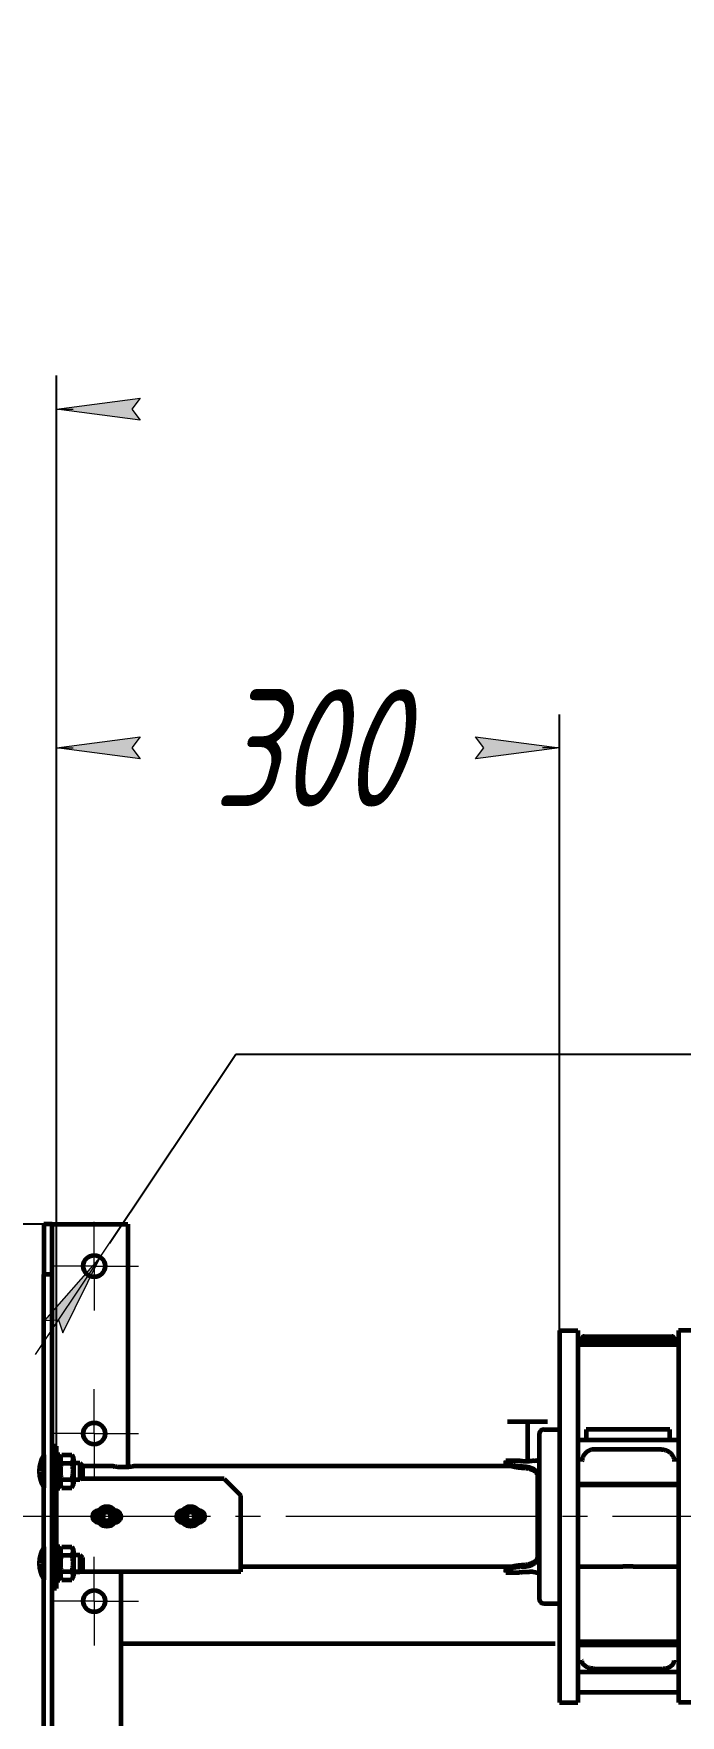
# Model space of a CAD drawing. Header units: millimetres. Extents: x 0 to 841, y 0 to 594.
# Drawn here: x 90.1 to 128.7, y 493.6 to 594 of the extents above; entities that cross this region are included whole.
import ezdxf

# ---------------------------------------------------------------- set-up
doc = ezdxf.new("R2010")
doc.units = ezdxf.units.MM
for name, pattern in [('K5LT_AXLED', [19.5, 15, -1.5, 1.5, -1.5]), ('K5LT_BASIC', [0]), ('K5LT_THIN', [0])]:
    doc.linetypes.add(name, pattern=pattern)
doc.layers.add('Системный слой', color=7, linetype='Continuous')
doc.styles.add('KDIMTEXTSTYLE', font='GOST_AU.SHX', dxfattribs={"width": 0.96, "oblique": 15, "height": 5})
doc.dimstyles.new('KDIMSTYLE (0.10)', dxfattribs={"dimtxt": 5, "dimasz": 1, "dimexe": 2, "dimexo": 0, "dimgap": 1, "dimtad": 1, "dimlfac": 10, "dimtxsty": 'KDIMTEXTSTYLE', "dimsah": 1, "dimcen": 0, "dimdle": 1, "dimadec": 0, "dimazin": 0, "dimtfac": 0.667, "dimtmove": 0, "dimatfit": 3, "dimfxl": 1, "dimtvp": 1, "dimtolj": 1, "dimtzin": 0, "dimarcsym": 0})

# ---------------------------------------------------------------- blocks, each defined once
blk = doc.blocks.new('U10')
at = {"layer": 'Системный слой', "color": 30, "linetype": 'K5LT_AXLED', "lineweight": 18, "true_color": 0xff8000}
for q in [(93.74771233780882, 523.0687372003623), (91.09771233780884, 520.4187372003623), (93.74771233780882, 517.7687372003624), (96.3977123378088, 520.4187372003623)]:
    blk.add_line((93.74771233780882, 520.4187372003623), q, dxfattribs=at)
blk = doc.blocks.new('U12')
at = {"layer": 'Системный слой', "color": 30, "linetype": 'K5LT_AXLED', "lineweight": 18, "true_color": 0xff8000}
for q in [(93.74771233780882, 503.0687372003622), (91.09771233780884, 500.4187372003622), (93.74771233780882, 497.7687372003622), (96.3977123378088, 500.4187372003622)]:
    blk.add_line((93.74771233780882, 500.4187372003622), q, dxfattribs=at)
blk = doc.blocks.new('U13')
at = {"layer": 'Системный слой', "color": 30, "linetype": 'K5LT_AXLED', "lineweight": 18, "true_color": 0xff8000}
for q in [(93.74771233780882, 513.0687372003623), (91.09771233780884, 510.4187372003623), (93.74771233780882, 507.7687372003624), (96.3977123378088, 510.4187372003623)]:
    blk.add_line((93.74771233780882, 510.4187372003623), q, dxfattribs=at)
blk = doc.blocks.new('KDIMARROW_01')
at = {"layer": 'Системный слой'}
blk.add_hatch(color=0, dxfattribs=at).paths.add_polyline_path([(0, 0), (-5, 0.658262491226197), (-4.5, 5.51091059616309e-16), (-5, -0.6582624912261956)])
at = {"layer": 'Системный слой', "color": 0, "linetype": 'K5LT_THIN', "lineweight": 18}
for p, q in [((-4.5, 5.51091059616309e-16), (-5, 0.658262491226197)), ((-5, 0.658262491226197), (0, 0)), ((0, 0), (-5, -0.6582624912261956)), ((-5, -0.6582624912261956), (-4.5, 5.51091059616309e-16)), ((0, 0), (-1, 0))]:
    blk.add_line(p, q, dxfattribs=at)
blk = doc.blocks.new('KDIMARROW_02')
at = {"layer": 'Системный слой'}
blk.add_hatch(color=0, dxfattribs=at).paths.add_polyline_path([(4.5, -5.51091059616309e-16), (5, 0.6582624912261956), (0, 0), (5, -0.658262491226197)])
at = {"layer": 'Системный слой', "color": 0, "linetype": 'K5LT_THIN', "lineweight": 18}
for p, q in [((0, 0), (-1, 0)), ((5, 0.6582624912261956), (0, 0)), ((0, 0), (5, -0.658262491226197)), ((0, 0), (7, -8.572527594031472e-16)), ((4.5, -5.51091059616309e-16), (5, 0.6582624912261956)), ((5, -0.658262491226197), (4.5, -5.51091059616309e-16))]:
    blk.add_line(p, q, dxfattribs=at)

msp = doc.modelspace()

# ---------------------------------------------------------------- linework, layer by layer
at = {"layer": 'Системный слой', "color": 5, "linetype": 'K5LT_BASIC', "lineweight": 60, "true_color": 0x0000ff}
for p, q in [((90.74771233780882, 522.9187372003622), (90.74771233780882, 519.9187372003622)), ((91.24771233780882, 522.9187372003622), (90.74771233780882, 522.9187372003622)), ((91.24771233780882, 522.9187372003622), (91.74771233780882, 522.9187372003622)), ((91.24771233780882, 519.9187372003622), (91.24771233780882, 522.9187372003622)), ((91.74771233780882, 522.9187372003622), (95.74771233780882, 522.9187372003622)), ((95.74771233780882, 522.9187372003622), (95.74771235309368, 508.4135419490073)), ((90.74771233780882, 490.9187372003622), (90.74771233780882, 519.9187372003622)), ((91.24771233780882, 519.9187372003622), (90.74771233780882, 519.9187372003622)), ((91.24771233780882, 490.9187372003622), (91.24771233780882, 519.9187372003622)), ((121.4977123378088, 516.5687372003622), (121.4977123378088, 494.3687372003622)), ((121.4977123378088, 516.5687372003622), (122.5977123378095, 516.5687372003622)), ((122.5977123378095, 516.5687372003622), (122.5977123378095, 494.3687372003622)), ((122.9727123378095, 516.2187372003609), (123.5977123378095, 516.2187372003609)), ((123.5977123378095, 516.2187372003609), (127.5977123378095, 516.2187372003609)), ((127.5977123378095, 516.2187372003609), (128.2227123378095, 516.2187372003609)), ((128.5977123378095, 516.5687372003622), (128.5977123378095, 494.3687372003622)), ((129.6977123378102, 516.5687372003622), (128.5977123378095, 516.5687372003622)), ((128.5977123378095, 515.9687372003609), (122.5977123378095, 515.9687372003609)), ((128.5977123378095, 515.7187372003609), (122.5977123378095, 515.7187372003609)), ((118.3977123378094, 511.1364517028942), (120.7977123378095, 511.1364517028942)), ((119.5977123378094, 511.1364517028942), (119.5977123378094, 508.7732795287339)), ((120.2977123378095, 510.3687372003625), (120.2977123378095, 500.5687372003619)), ((120.5977123378095, 510.6687372003625), (121.4977123378088, 510.6687372003625)), ((123.0977123378094, 510.6588824802784), (123.0977123378095, 510.1352756825283)), ((128.0977123378094, 510.6588824802784), (123.0977123378094, 510.6588824802784)), ((123.0977123378095, 510.1352756825283), (123.0977123378095, 510.0211183512046)), ((128.0977123378094, 510.1352756825284), (128.0977123378094, 510.6588824802784)), ((128.0977123378095, 510.0211183512046), (128.0977123378094, 510.1352756825284)), ((90.74771233780882, 509.1553601305702), (90.74771233780882, 507.1821142701535)), ((91.49771233780882, 509.6687372003622), (91.24771233780882, 509.6687372003622)), ((91.49771233780882, 509.1687372003622), (91.24771233780882, 509.1687372003622)), ((91.49771233780882, 509.1687372003622), (91.49771233780882, 509.6687372003622)), ((91.49771233780882, 509.1687372003622), (91.69771233780875, 509.1687372003622)), ((91.49771233780882, 501.6687372003622), (91.49771233780882, 509.1687372003622)), ((91.69771233780875, 509.1687372003622), (91.69771233780875, 507.1687372003622)), ((91.69771233780875, 508.9337372003622), (91.82270604854546, 509.1502326579846)), ((91.82270604854546, 509.1502326579846), (92.4127186270722, 509.1502326579846)), ((92.4127186270722, 509.1502326579846), (92.53771233780878, 508.9337372003622)), ((128.5977123378095, 510.0211183512046), (122.5977123378095, 510.0211183512046)), ((127.5977123378095, 509.4714530882801), (123.5977123378095, 509.4714530882801)), ((91.82270604854546, 508.6594849291734), (92.4127186270722, 508.6594849291734)), ((92.53771233780878, 507.4037372003622), (92.53771233780878, 508.9337372003622)), ((92.53771233780878, 508.6687372003622), (92.8977123378088, 508.6687372003622)), ((92.8977123378088, 508.6687372003622), (93.04771233780878, 508.5187372003622)), ((92.8977123378088, 508.6687372003622), (92.8977123378088, 507.6687372003622)), ((93.04771233780878, 508.5187372003622), (93.04771233780878, 507.8187372003622)), ((94.8727123378884, 508.4687372003456), (93.04771233780878, 508.4687372003622)), ((118.6063959337139, 508.4777368134825), (96.12271233780882, 508.4687372003622)), ((118.2977123378095, 508.8187372003622), (118.2977123378095, 508.7665556872395)), ((118.2977123378095, 508.8187372003622), (119.1077136995968, 508.8187372003622)), ((118.2977123378095, 508.7665556872395), (118.2977123378095, 508.6731867569318)), ((118.2977123378095, 508.6731867569318), (118.2977123378095, 508.7187372003622)), ((119.4746996359171, 508.7732795287339), (119.7207250397016, 508.7732795287339)), ((120.0877123378053, 508.8187372003613), (120.1977123378095, 508.8187372003622)), ((91.49771233780882, 507.1687372003622), (91.69771233780875, 507.1687372003622)), ((91.69771233780875, 507.4037372003622), (91.82270604854546, 507.1872417427398)), ((91.82270604854546, 507.677989471551), (92.4127186270722, 507.677989471551)), ((91.82270604854546, 507.1872417427398), (92.4127186270722, 507.1872417427398)), ((92.4127186270722, 507.1872417427398), (92.53771233780878, 507.4037372003622)), ((92.53771233780878, 507.6687372003622), (92.8977123378088, 507.6687372003622)), ((92.8977123378088, 507.6687372003622), (93.04771233780878, 507.8187372003622)), ((101.4977123378085, 507.7187372003622), (92.94771233780875, 507.7187372003622)), ((101.4977123378085, 507.7187372003622), (102.4977123378088, 506.7187372003622)), ((120.1977123378095, 507.9158094185685), (120.1977123378095, 503.0216649823008)), ((128.5977123378095, 507.4057129313929), (122.5977123378095, 507.4057129313929)), ((128.5977123378095, 507.3284586827992), (122.5977123378095, 507.3284586827992)), ((102.4977123378088, 503.8894478784809), (102.4977123378088, 506.7187372003622)), ((94.01037262059401, 505.8187372003622), (93.99771233780882, 505.8187372003622)), ((93.99771233780882, 505.1187372003622), (94.01037262059401, 505.1187372003622)), ((94.20903720323963, 505.4687372003625), (94.35337477053702, 505.7187372003625)), ((94.20903720323963, 505.4687372003625), (94.35337477053702, 505.2187372003625)), ((94.64204990513178, 505.7187372003625), (94.35337477053702, 505.7187372003625)), ((94.35337477053702, 505.2187372003625), (94.64204990513178, 505.2187372003625)), ((94.78638747242928, 505.4687372003625), (94.64204990513178, 505.7187372003625)), ((94.64204990513178, 505.2187372003625), (94.78638747242928, 505.4687372003625)), ((94.99771233780882, 505.8187372003622), (94.98505205507479, 505.8187372003622)), ((94.98505205507479, 505.1187372003622), (94.99771233780882, 505.1187372003622)), ((99.01037262059401, 505.8187372003622), (98.99771233780882, 505.8187372003622)), ((98.99771233780882, 505.1187372003622), (99.0103726205939, 505.1187372003622)), ((99.20903720323963, 505.4687372003619), (99.35337477053702, 505.7187372003619)), ((99.20903720323963, 505.4687372003619), (99.35337477053702, 505.2187372003619)), ((99.64204990513178, 505.7187372003619), (99.35337477053702, 505.7187372003619)), ((99.35337477053702, 505.2187372003619), (99.64204990513178, 505.2187372003619)), ((99.78638747242928, 505.4687372003619), (99.64204990513178, 505.7187372003619)), ((99.64204990513178, 505.2187372003619), (99.78638747242928, 505.4687372003619)), ((99.99771233780882, 505.8187372003622), (99.98505205507479, 505.8187372003622)), ((99.9850520550749, 505.1187372003622), (99.99771233780882, 505.1187372003622)), ((90.74771233780882, 503.6553601305702), (90.74771233780882, 501.6821142701535)), ((91.49771233780882, 503.6687372003622), (91.69771233780875, 503.6687372003622)), ((91.69771233780875, 503.6687372003622), (91.69771233780875, 501.6687372003622)), ((91.69771233780875, 503.4337372003622), (91.82270604854546, 503.6502326579846)), ((91.82270604854546, 503.6502326579846), (92.4127186270722, 503.6502326579846)), ((91.82270604854546, 503.1594849291734), (92.4127186270722, 503.1594849291734)), ((92.4127186270722, 503.6502326579846), (92.53771233780878, 503.4337372003622)), ((92.53771233780878, 501.9037372003622), (92.53771233780878, 503.4337372003622)), ((92.53771233780878, 503.1687372003622), (92.8977123378088, 503.1687372003622)), ((92.8977123378088, 503.1687372003622), (93.04771233780878, 503.0187372003622)), ((92.8977123378088, 503.1687372003622), (92.8977123378088, 502.1687372003622)), ((102.4977123378088, 503.465183809769), (102.4977123378088, 503.8894478784809)), ((102.4977123378088, 502.3444731316503), (102.4977123378088, 503.465183809769)), ((91.82270604854546, 502.177989471551), (92.4127186270722, 502.177989471551)), ((92.53771233780878, 502.1687372003622), (92.8977123378088, 502.1687372003622)), ((102.4977123378088, 502.1687372003622), (92.53771233780878, 502.1687372003622)), ((92.8977123378088, 502.1687372003622), (93.04771233780878, 502.3187372003622)), ((93.04771233780878, 503.0187372003622), (93.04771233780878, 502.3187372003622)), ((95.34771233780873, 487.9187372003624), (95.34771233780873, 502.1687372003622)), ((118.6317876580838, 502.4683032681373), (102.4977123378088, 502.4687372003622)), ((102.4977123378088, 502.1687372003622), (102.4977123378088, 502.3444731316503)), ((118.2977123378095, 502.2187372003622), (118.2977123378095, 502.2642876438151)), ((118.2977123378095, 502.2642876438151), (118.2977123378095, 502.1709187135222)), ((118.2977123378095, 502.1709187135222), (118.2977123378095, 502.1187372003622)), ((118.2977123378095, 502.1187372003622), (119.1077124280818, 502.1187372003622)), ((119.4746996359171, 502.1641948719906), (119.7207250397016, 502.1641948719906)), ((120.087712337777, 502.1187372003699), (120.1977123378095, 502.1187372003622)), ((125.2602123666754, 502.4687372003622), (122.5977123378095, 502.4687372003622)), ((128.5977123378095, 502.4687372003622), (125.9352123378519, 502.4687372003622)), ((91.49771233780882, 501.6687372003622), (91.24771233780882, 501.6687372003622)), ((91.49771233780882, 501.1687372003622), (91.24771233780882, 501.1687372003622)), ((91.49771233780882, 501.1687372003622), (91.49771233780882, 501.6687372003622)), ((91.49771233780882, 501.6687372003622), (91.69771233780875, 501.6687372003622)), ((91.69771233780875, 501.9037372003622), (91.82270604854546, 501.6872417427398)), ((91.82270604854546, 501.6872417427398), (92.4127186270722, 501.6872417427398)), ((92.4127186270722, 501.6872417427398), (92.53771233780878, 501.9037372003622)), ((120.5977123378095, 500.2687372003619), (121.4977123378088, 500.2687372003619)), ((95.34771233780873, 497.8783604094841), (121.2477123378088, 497.8783604094842)), ((128.5977123378095, 497.9845177299222), (122.5977123378095, 497.9845177299222)), ((128.5977123378095, 497.7822634813285), (122.5977123378095, 497.7822634813285)), ((128.5977123378095, 496.1658540375242), (122.5977123378095, 496.1658540375242)), ((123.5977123378095, 496.3805658524467), (127.5977123378095, 496.3805658524467)), ((121.4977123378088, 494.3687372003622), (122.5977123378095, 494.3687372003622)), ((122.5977123378095, 494.9783604094842), (128.5977123378095, 494.9783604094843)), ((129.6977123378102, 494.3687372003622), (128.5977123378095, 494.3687372003622))]:
    msp.add_line(p, q, dxfattribs=at)
at = {"layer": 'Системный слой', "color": 7, "linetype": 'K5LT_THIN', "lineweight": 18}
for p, q in [((92.53771233780878, 508.5937372003622), (92.8977123378088, 508.5937372003622)), ((92.53771233780878, 508.5937372003622), (92.8977123378088, 508.5937372003622)), ((92.9727123301709, 508.593737208), (92.8977123378088, 508.5937372003452)), ((92.53771233780878, 507.7437372003622), (92.8977123378088, 507.7437372003622)), ((92.53771233780878, 507.7437372003622), (92.8977123378088, 507.7437372003622)), ((92.8977123378088, 507.7437372003793), (92.9727123301709, 507.7437371927244)), ((92.53771233780878, 503.0937372003622), (92.8977123378088, 503.0937372003622)), ((92.53771233780878, 503.0937372003622), (92.8977123378088, 503.0937372003622)), ((92.9727123301709, 503.093737208), (92.8977123378088, 503.0937372003452)), ((92.53771233780878, 502.2437372003622), (92.8977123378088, 502.2437372003622)), ((92.53771233780878, 502.2437372003622), (92.8977123378088, 502.2437372003622)), ((92.8977123378088, 502.2437372003793), (92.9727123301709, 502.2437371927244))]:
    msp.add_line(p, q, dxfattribs=at)
at = {"layer": 'Системный слой', "color": 30, "linetype": 'K5LT_AXLED', "lineweight": 18, "true_color": 0xff8000}
msp.add_line((412.6762364067607, 505.4687372003618), (76.59737477042472, 505.4687372003618), dxfattribs=at)
at = {"layer": 'Системный слой', "color": 5, "linetype": 'K5LT_BASIC', "lineweight": 60, "true_color": 0x0000ff}
for centre, radius in [((93.74771233780882, 520.4187372003623), 0.65), ((93.74771233780882, 510.4187372003623), 0.65), ((94.4977123378344, 505.4687372003622), 0.5999999999999999), ((99.4977123378344, 505.4687372003622), 0.6000000000000002), ((94.4977123378344, 505.4687372003625), 0.5), ((94.4977123378344, 505.4687372003625), 0.4400000000000001), ((94.4977123378344, 505.4687372003625), 0.3050000000000001), ((99.4977123378344, 505.4687372003619), 0.5), ((99.4977123378344, 505.4687372003619), 0.4400000000000001), ((99.4977123378344, 505.4687372003619), 0.3050000000000001), ((93.74771233780882, 500.4187372003622), 0.65)]:
    msp.add_circle(centre, radius, dxfattribs=at)
for centre, radius, start, end in [((122.7227123378095, 516.0937372003609), 0.125, 269.9999999999999, 0), ((122.9727123378095, 516.0937372003609), 0.125, 90, 180), ((128.2227123378095, 516.0937372003609), 0.125, 0, 90), ((128.4727123378095, 516.0937372003609), 0.125, 180, 270.0000000000001), ((120.5977123378095, 510.3687372003625), 0.3, 90, 180), ((92.3747602929501, 508.1687372003618), 1.902816295584681, 148.7678653012374, 211.2321346987626), ((119.9878378361731, 512.5031027764343), 3.788029928521562, 256.5648965932581, 258.226133432054), ((119.2064581156411, 512.5081478481223), 3.793199171072143, 281.7750074606872, 283.4339808611009), ((120.1977123378095, 508.9187372003622), 0.09999999999999698, 270, 0), ((93.99771233780882, 505.4687372003622), 0.35, 90, 270), ((94.4977123378344, 505.4687372003625), 0.25, 150, 180), ((94.4977123378344, 505.4687372003625), 0.25, 180, 210.0000000000001), ((94.4977123378344, 505.4687372003625), 0.25, 90, 150), ((94.4977123378344, 505.4687372003625), 0.25, 210.0000000000001, 270), ((94.4977123378344, 505.4687372003625), 0.25, 29.99999999999996, 90), ((94.4977123378344, 505.4687372003625), 0.25, 270, 329.9999999999999), ((94.4977123378344, 505.4687372003625), 0.25, 329.9999999999999, 29.99999999999996), ((94.99771233780882, 505.4687372003622), 0.35, 269.9999999999999, 90), ((98.99771233780882, 505.4687372003622), 0.35, 90, 270), ((99.4977123378344, 505.4687372003619), 0.25, 150, 180), ((99.4977123378344, 505.4687372003619), 0.25, 180, 210.0000000000001), ((99.4977123378344, 505.4687372003619), 0.25, 90, 150), ((99.4977123378344, 505.4687372003619), 0.25, 210.0000000000001, 270), ((99.4977123378344, 505.4687372003619), 0.25, 29.99999999999996, 90), ((99.4977123378344, 505.4687372003619), 0.25, 270, 329.9999999999999), ((99.4977123378344, 505.4687372003619), 0.25, 329.9999999999999, 29.99999999999996), ((99.99771233780882, 505.4687372003622), 0.35, 270, 90), ((92.3747602929501, 502.6687372003618), 1.902816295584681, 148.7678653012374, 211.2321346987626), ((119.9889438931066, 498.4294176815514), 3.793105334189212, 101.7749531833354, 103.4339659065147), ((119.2078817148068, 498.4356881614207), 3.786680921458844, 76.56460821588203, 78.22643654155041), ((120.1977123378095, 502.0187372003622), 0.09999999999999698, 0, 90), ((120.5977123378095, 500.5687372003619), 0.3, 180, 270)]:
    msp.add_arc(centre, radius, start, end, dxfattribs=at)
for points, knots in [([(91.82270604854546, 508.6594849291734), (91.80990513212362, 508.6816577708786), (91.79190586593825, 508.716322134006), (91.7732156945292, 508.7622099863206), (91.7621326763043, 508.7962303440929), (91.75372903365837, 508.8304239368433), (91.74781673059852, 508.8685103480029), (91.74592526277809, 508.9111088730844), (91.74947701956569, 508.9566646910773), (91.75886996015959, 509.0034404278159), (91.77339409043759, 509.0487653705504), (91.79422436959464, 509.0980187635932), (91.81158348381086, 509.1309675948684), (91.82270604854546, 509.1502326579846)], [0, 0, 0, 0, 1.945465244354682, 3.016035224415123, 3.947920567087738, 4.85056708956325, 5.919264454808942, 7.166831058090159, 8.440034451902063, 9.760373354955291, 11.12916351998261, 12.30649985599237, 14, 14, 14, 14]), ([(92.4127186270722, 508.6594849291734), (92.42400364878574, 508.679031361801), (92.4415961892264, 508.7124696437938), (92.4625794177731, 508.762382379057), (92.47702805241704, 508.8080617989274), (92.48612638741099, 508.854542273207), (92.48941926824762, 508.8987094744941), (92.48766632365903, 508.9402700133259), (92.48175482915792, 508.9794807105245), (92.47252583472789, 509.0164792168907), (92.46061250078435, 509.0517280965599), (92.44203342760215, 509.0963019238202), (92.4250225944196, 509.1289209239354), (92.4127186270722, 509.1502326579846)], [0, 0, 0, 0, 1.718211786622262, 2.913077574530521, 4.295210913651244, 5.613657763140449, 6.849518885211395, 8.019206729489666, 9.115686247202827, 10.16278397995879, 11.16087897096744, 12.12887045801552, 14, 14, 14, 14]), ([(123.5977123378095, 509.4714530882801), (123.5666130658432, 509.4714656246879), (123.5049061184732, 509.4677624903958), (123.4144743908244, 509.4514873223748), (123.3281075149916, 509.4252204416085), (123.2468291906348, 509.3897805487184), (123.1714804648249, 509.3459976204554), (123.1027901362997, 509.2947359989549), (123.0413774183063, 509.2368804700032), (122.9877563365206, 509.1733284688355), (122.9423408405112, 509.1049800480005), (122.9054524591066, 509.0327305688912), (122.8773291840399, 508.9574643254168), (122.8581322274545, 508.8800516446534), (122.8492387512052, 508.8112195734852), (122.847709843983, 508.7684398439774), (122.8477123378095, 508.7520427655957)], [0, 0, 0, 0, 1.350776717077027, 2.680593938081958, 3.988827951836382, 5.2774913292356, 6.548337573013552, 7.802969231445891, 9.042894348385696, 10.26961995325342, 11.48468640421063, 12.68974705465264, 13.88654329310026, 15.07694280915056, 16.2629314602185, 17, 17, 17, 17]), ([(127.5977123378095, 509.4714530882801), (127.6175745569511, 509.4714567759649), (127.6682411486639, 509.4695199393283), (127.7485548742077, 509.4585886050842), (127.8365367586462, 509.4358485071309), (127.9197636529291, 509.4036414643265), (127.9973527734961, 509.3627855705216), (128.0685350913262, 509.3141347047772), (128.1326517915995, 509.2585671985915), (128.1891515895254, 509.1969767769976), (128.237584645796, 509.1302638357488), (128.2775970563615, 509.0593261846643), (128.3089212503218, 508.9850525448902), (128.3313707561887, 508.9083185845955), (128.3447514636364, 508.8303676289314), (128.347721189803, 508.7779998942219), (128.3477123378095, 508.7520427655956)], [0, 0, 0, 0, 0.8628047902622437, 2.2010046837581, 3.516811025239588, 4.812349745638127, 6.089465111133587, 7.349792747720929, 8.594876936702436, 9.82620554427013, 11.04532175292549, 12.25380532982454, 13.45337866871688, 14.64588167826278, 15.83323644293969, 17, 17, 17, 17]), ([(91.82270604854546, 507.677989471551), (91.81503697303503, 507.7045543831994), (91.80039060478089, 507.7585609588717), (91.78117936974809, 507.8417846371261), (91.76522064932021, 507.9284807731116), (91.75408105421297, 508.0139228441039), (91.74819237417046, 508.0921639614479), (91.74629470506682, 508.1629143022203), (91.74766886880138, 508.2370625443735), (91.7536153581093, 508.3199798898434), (91.76471784872751, 508.4051719299139), (91.78534851053655, 508.5193422873649), (91.80616706073977, 508.6021914223195), (91.82270604854546, 508.6594849291734)], [0, 0, 0, 0, 1.166891597005289, 2.358495531235532, 3.597149620337487, 4.880479344732955, 5.989602150655068, 6.902180220457067, 7.862424994014398, 9.115019914016619, 10.405771891554, 11.48048783771682, 14, 14, 14, 14]), ([(92.4127186270722, 507.677989471551), (92.42400364878631, 507.7170823368062), (92.44159618922606, 507.7839589007919), (92.46257941777344, 507.8837843713183), (92.4770280524167, 507.9751432110591), (92.4861263874111, 508.0681041596181), (92.4894192682475, 508.1564385621923), (92.48766632365903, 508.2395596398561), (92.48175482915792, 508.3179810342533), (92.47252583472743, 508.3919780469856), (92.46061250078458, 508.4624758063241), (92.44203342760181, 508.5516234608447), (92.4250225944196, 508.616861461075), (92.4127186270722, 508.6594849291734)], [0, 0, 0, 0, 1.718211786622277, 2.913077574530557, 4.295210913651321, 5.613657763140583, 6.849518885211606, 8.019206729489964, 9.115686247203211, 10.16278397995923, 11.16087897096786, 12.12887045801587, 14, 14, 14, 14]), ([(96.12271233780882, 508.4687372003622), (96.12270256880277, 508.4687350613367), (96.11945683614806, 508.4680564128346), (96.10523293788981, 508.4651267358392), (96.08278599992445, 508.4606377583843), (96.052917553371, 508.45491782043), (96.01280686189784, 508.4476687148716), (95.96039559767519, 508.4389609043619), (95.8943973006161, 508.4293314478939), (95.82143268425716, 508.4203934755907), (95.74254080893661, 508.4127429532222), (95.6629571468751, 508.407192657001), (95.5938232962236, 508.4042704639011), (95.53169225309796, 508.4029349349841), (95.49059564831111, 508.402820053083), (95.45995569136619, 508.4031434424511), (95.44346053812751, 508.40339331301), (95.41641414241053, 508.4039702684819), (95.37000583382417, 508.4054929135422), (95.30484474265313, 508.4089277157514), (95.23154597687642, 508.4146539859144), (95.15867957938303, 508.4221571347146), (95.0909116331527, 508.4307375855566), (95.02929742745198, 508.4398867340037), (94.98074328435246, 508.448009647042), (94.94367009352084, 508.4547106115432), (94.91602958969077, 508.4599810633847), (94.89468520299431, 508.4642195027756), (94.87988710635489, 508.4672442796313), (94.87228018595522, 508.4688270508402), (94.87248088411036, 508.4687850454706), (94.88049021645759, 508.4671195761193), (94.89435921411018, 508.4642882703864), (94.90647688269269, 508.4618798327566), (94.91213151778868, 508.4607732791513)], [0, 0, 0, 0, 1.255323711293941, 2.475478090801194, 3.660463138521757, 4.809408421924656, 5.957483272796578, 7.415136612262769, 8.869444437166525, 10.32040674750785, 11.69575609043455, 13.11612837578168, 14.35087147051199, 15.0686899872788, 16.106214548861, 16.31716721255688, 16.53712069292259, 16.89771874362197, 17.61891484502072, 18.78848873287006, 20.11496697434403, 21.39229354047155, 22.78225275091765, 24.16388910808424, 25.53720261197132, 26.59407389921744, 27.64390388576113, 28.70454124769509, 29.78302728572175, 30.89697560450967, 32.02853752796616, 33.14318360107311, 34.22330021916194, 35, 35, 35, 35]), ([(119.2477123378095, 508.464150360483), (119.207862251184, 508.4641477033269), (119.1481217564245, 508.4658411416243), (119.0628813144389, 508.4718548789876), (118.9853070509405, 508.4798971732721), (118.8908549271431, 508.4937489579987), (118.7893246984753, 508.5140645475319), (118.6908096705228, 508.5396197704937), (118.6043268091354, 508.567301951657), (118.5309539315531, 508.5953568232699), (118.4702012818832, 508.6225647870986), (118.4200815302809, 508.6486558274289), (118.3787090489844, 508.6738273469919), (118.3469820035612, 508.696949306284), (118.3249321813713, 508.7168547126059), (118.3114769008939, 508.7324599674967), (118.3007369227529, 508.7492819357584), (118.2977100808406, 508.7599760712234), (118.2977123378095, 508.7665556872395)], [0, 0, 0, 0, 1.508568806496748, 2.262778527900309, 3.268225530116585, 4.524742105365545, 6.0322103337637, 7.511307338056281, 8.934332725257843, 10.25957662795487, 11.50116495605788, 12.67607089124954, 13.82908741248245, 15.00793306915907, 16.03073627283684, 16.89453183186017, 17.58093282501751, 19, 19, 19, 19]), ([(119.2477123378095, 508.3747350422704), (119.2078625950529, 508.3747323285322), (119.1481223310981, 508.3764259374271), (119.0628820215215, 508.3824384978318), (118.9853081401599, 508.390477321218), (118.8908570803317, 508.4043168649573), (118.7893288782394, 508.4245983260609), (118.6908167566406, 508.4500791586074), (118.6043396397989, 508.4776359221352), (118.5309753968016, 508.5055078319768), (118.4702315354866, 508.5324753223765), (118.4201158454345, 508.5582673498011), (118.3787371873364, 508.5830758147266), (118.3469993836213, 508.6057774356221), (118.3249392285813, 508.6252307170054), (118.311478211076, 508.6404040269247), (118.3007346169919, 508.6566768988249), (118.2977100292795, 508.666928525643), (118.2977123378095, 508.6731867569318)], [0, 0, 0, 0, 1.507749790734986, 2.261548842897615, 3.266445705325869, 4.52226922505004, 6.028898811236997, 7.507162452170212, 8.929378814474777, 10.25386594030892, 11.49474796879325, 12.66918889924046, 13.82215173135065, 15.00171785636937, 16.02562198378717, 16.89070366257886, 17.57829172170592, 19, 19, 19, 19]), ([(119.2148920147715, 508.7947708742811), (119.222156465609, 508.793257613154), (119.236172162265, 508.7906492959245), (119.2606846595863, 508.7868765334662), (119.2861452819758, 508.7835768873875), (119.3146266677596, 508.7805500895037), (119.3434374480429, 508.7780829188483), (119.3716120705584, 508.7761908330376), (119.3988623205016, 508.7748180427736), (119.4328884701965, 508.7736295862346), (119.4582321959978, 508.7732786153249), (119.4746996359171, 508.7732795287339)], [0, 0, 0, 0, 1.668937938093545, 2.860152553392099, 4.261897318242149, 5.609299328166891, 6.860442622598257, 8.026980572971258, 9.104866862042883, 10.12109118462542, 12, 12, 12, 12]), ([(119.2477123378095, 508.464150360483), (119.2875624244348, 508.4641494493754), (119.3473029191936, 508.462468675041), (119.4325433611807, 508.4563806556634), (119.5101176246779, 508.4481171952753), (119.604569748476, 508.4334839655072), (119.7060999771438, 508.4109876815897), (119.804615005096, 508.380672452543), (119.8910978664836, 508.3450211670672), (119.964470744066, 508.3054330924928), (120.0252233937357, 508.263138138674), (120.0753431453381, 508.218253154566), (120.1167156266345, 508.1700464926501), (120.1484426720579, 508.1202399937682), (120.1704924942477, 508.0718082154978), (120.1839477747252, 508.029289701366), (120.1946877528659, 507.9786456915639), (120.1977145947781, 507.9413770537665), (120.1977123378095, 507.9158094185685)], [0, 0, 0, 0, 1.508568806496757, 2.262778527900323, 3.268225530116603, 4.524742105365567, 6.032210333763725, 7.511307338056308, 8.934332725257864, 10.25957662795489, 11.5011649560579, 12.67607089124956, 13.82908741248246, 15.00793306915908, 16.03073627283685, 16.89453183186017, 17.58093282501751, 19, 19, 19, 19]), ([(119.2477123378095, 508.3747350422704), (119.2875620805663, 508.3747340779316), (119.3473023445209, 508.373053522664), (119.4325426540971, 508.366964395727), (119.5101165354594, 508.3586976046572), (119.6045675952872, 508.3440525861845), (119.7060957973796, 508.3215233939247), (119.8046079189783, 508.2911361558375), (119.8910850358202, 508.2553651432805), (119.9644492788171, 508.2156051620734), (120.0251931401325, 508.1730858728719), (120.0753088301843, 508.1279179714955), (120.116687488283, 508.0793519935537), (120.1484252919973, 508.0291158820936), (120.1704854470377, 507.9802120812732), (120.1839464645433, 507.9372426595055), (120.1946900586266, 507.8860265038983), (120.1977146463396, 507.8483172123426), (120.1977123378095, 507.8224404882618)], [0, 0, 0, 0, 1.507749790735, 2.261548842897636, 3.266445705325896, 4.522269225050072, 6.02889881123703, 7.507162452170246, 8.92937881447481, 10.25386594030895, 11.49474796879328, 12.66918889924049, 13.82215173135068, 15.00171785636939, 16.02562198378718, 16.89070366257887, 17.57829172170593, 19, 19, 19, 19]), ([(119.9805326608392, 508.7947708742762), (119.9732682100067, 508.7932576131535), (119.9592525133505, 508.790649295924), (119.9347400160303, 508.7868765334659), (119.9092793936417, 508.7835768873874), (119.8807980078582, 508.7805500895035), (119.8519872275756, 508.7780829188483), (119.8238126050603, 508.7761908330376), (119.7965623551166, 508.7748180427736), (119.7625362054227, 508.7736295862346), (119.7371924796209, 508.7732786153249), (119.7207250397016, 508.7732795287339)], [0, 0, 0, 0, 1.668937938031237, 2.860152553296654, 4.261897318123259, 5.609299328043268, 6.860442622487687, 8.026980572881833, 9.104866861977648, 10.12109118458304, 12, 12, 12, 12]), ([(91.82270604854546, 507.1872417427398), (91.8096919682315, 507.2097838473942), (91.79096218199618, 507.2459211427028), (91.77103344067541, 507.2955867422783), (91.75888843133714, 507.335149345026), (91.75079350419207, 507.3739409583794), (91.74653110115776, 507.4137065608243), (91.74664005297416, 507.4539339698154), (91.75109226174823, 507.4929059732997), (91.75837909499091, 507.5272321225233), (91.76737568056592, 507.5580313744572), (91.78544306697552, 507.6080307103001), (91.8053961414115, 507.6480075373629), (91.82270604854546, 507.677989471551)], [0, 0, 0, 0, 1.978090920436983, 3.143930876119832, 4.269946836544796, 5.351102050585691, 6.430358477762455, 7.624859677924226, 8.740924123809945, 9.720929428927114, 10.53350651054963, 11.36271322009218, 14, 14, 14, 14]), ([(92.4127186270722, 507.1872417427398), (92.4240036487862, 507.2067881753674), (92.44159618922617, 507.2402264573602), (92.46257941777344, 507.2901391926234), (92.4770280524167, 507.3358186124938), (92.48612638741122, 507.3822990867733), (92.4894192682475, 507.4264662880603), (92.48766632365948, 507.4680268268922), (92.48175482915792, 507.5072375240908), (92.47252583472755, 507.544236030457), (92.46061250078458, 507.5794849101263), (92.44203342760204, 507.6240587373866), (92.4250225944196, 507.6566777375018), (92.4127186270722, 507.677989471551)], [0, 0, 0, 0, 1.718211786620255, 2.913077574527417, 4.295210913647242, 5.613657763135982, 6.849518885206877, 8.019206729485365, 9.11568624719899, 10.16278397995551, 11.1608789709648, 12.12887045801361, 14, 14, 14, 14]), ([(91.82270604854546, 503.1594849291734), (91.80990513212362, 503.1816577708786), (91.79190586593825, 503.216322134006), (91.7732156945292, 503.2622099863206), (91.7621326763043, 503.2962303440929), (91.75372903365837, 503.3304239368433), (91.74781673059852, 503.3685103480029), (91.74592526277809, 503.4111088730844), (91.74947701956569, 503.4566646910772), (91.75886996015959, 503.5034404278159), (91.77339409043759, 503.5487653705504), (91.79422436959464, 503.5980187635932), (91.81158348381086, 503.6309675948684), (91.82270604854546, 503.6502326579846)], [0, 0, 0, 0, 1.945465244354682, 3.016035224415123, 3.947920567087738, 4.85056708956325, 5.919264454808942, 7.166831058090159, 8.440034451902063, 9.760373354955291, 11.12916351998261, 12.30649985599237, 14, 14, 14, 14]), ([(91.82270604854546, 502.177989471551), (91.81503697303503, 502.2045543831994), (91.80039060478089, 502.2585609588717), (91.78117936974809, 502.3417846371261), (91.76522064932021, 502.4284807731116), (91.75408105421297, 502.5139228441039), (91.74819237417046, 502.5921639614479), (91.74629470506682, 502.6629143022203), (91.74766886880138, 502.7370625443736), (91.7536153581093, 502.8199798898434), (91.76471784872751, 502.9051719299139), (91.78534851053655, 503.0193422873649), (91.80616706073977, 503.1021914223195), (91.82270604854546, 503.1594849291734)], [0, 0, 0, 0, 1.166891597005289, 2.358495531235532, 3.597149620337487, 4.880479344732955, 5.989602150655068, 6.902180220457067, 7.862424994014398, 9.115019914016619, 10.405771891554, 11.48048783771682, 14, 14, 14, 14]), ([(92.4127186270722, 503.1594849291734), (92.42400364878574, 503.179031361801), (92.4415961892264, 503.2124696437938), (92.4625794177731, 503.262382379057), (92.47702805241704, 503.3080617989274), (92.48612638741099, 503.354542273207), (92.48941926824762, 503.3987094744941), (92.48766632365903, 503.4402700133259), (92.48175482915792, 503.4794807105245), (92.47252583472789, 503.5164792168907), (92.46061250078435, 503.5517280965599), (92.44203342760215, 503.5963019238202), (92.4250225944196, 503.6289209239354), (92.4127186270722, 503.6502326579846)], [0, 0, 0, 0, 1.718211786622262, 2.913077574530521, 4.295210913651244, 5.613657763140449, 6.849518885211395, 8.019206729489666, 9.115686247202827, 10.16278397995879, 11.16087897096744, 12.12887045801552, 14, 14, 14, 14]), ([(92.4127186270722, 502.177989471551), (92.42400364878631, 502.2170823368062), (92.44159618922606, 502.2839589007919), (92.46257941777344, 502.3837843713183), (92.4770280524167, 502.4751432110591), (92.4861263874111, 502.5681041596181), (92.4894192682475, 502.6564385621923), (92.48766632365903, 502.7395596398561), (92.48175482915792, 502.8179810342533), (92.47252583472743, 502.8919780469856), (92.46061250078458, 502.9624758063241), (92.44203342760181, 503.0516234608447), (92.4250225944196, 503.116861461075), (92.4127186270722, 503.1594849291734)], [0, 0, 0, 0, 1.718211786622277, 2.913077574530557, 4.295210913651321, 5.613657763140583, 6.849518885211606, 8.019206729489964, 9.115686247203211, 10.16278397995923, 11.16087897096786, 12.12887045801587, 14, 14, 14, 14]), ([(120.1977123378095, 503.1150339125936), (120.1977150927086, 503.0875613173022), (120.194268448525, 503.0471519901786), (120.1816549369765, 502.9911655216082), (120.1645240300538, 502.9414381060921), (120.134307283712, 502.8827808825342), (120.088147756593, 502.8218042544748), (120.0261136973726, 502.7641252985356), (119.9518558728936, 502.7137001782512), (119.8665846616981, 502.6706878346467), (119.7724426347851, 502.6353471037457), (119.6728770337635, 502.6078070054496), (119.5735567515992, 502.5880092575351), (119.4795778556124, 502.5749933569611), (119.3722178891413, 502.5653278188997), (119.2955734924275, 502.5627410895876), (119.2477123378095, 502.5627393585155)], [0, 0, 0, 0, 1.34965471451436, 2.024114475501249, 2.922577276216448, 4.044307924119375, 5.388816290849639, 6.731234893650033, 8.072414738753025, 9.412445764606128, 10.75167641063347, 12.05702792818375, 13.29596344745481, 14.40293459412618, 15.37826711330747, 17, 17, 17, 17]), ([(91.82270604854546, 501.6872417427398), (91.8096919682315, 501.7097838473942), (91.79096218199618, 501.7459211427028), (91.77103344067541, 501.7955867422783), (91.75888843133714, 501.835149345026), (91.75079350419207, 501.8739409583794), (91.74653110115776, 501.9137065608243), (91.74664005297416, 501.9539339698154), (91.75109226174823, 501.9929059732997), (91.75837909499091, 502.0272321225233), (91.76737568056592, 502.0580313744572), (91.78544306697552, 502.1080307103001), (91.8053961414115, 502.1480075373629), (91.82270604854546, 502.177989471551)], [0, 0, 0, 0, 1.978090920436983, 3.143930876119832, 4.269946836544796, 5.351102050585691, 6.430358477762455, 7.624859677924226, 8.740924123809945, 9.720929428927114, 10.53350651054963, 11.36271322009218, 14, 14, 14, 14]), ([(92.4127186270722, 501.6872417427398), (92.4240036487862, 501.7067881753674), (92.44159618922617, 501.7402264573602), (92.46257941777344, 501.7901391926234), (92.4770280524167, 501.8358186124938), (92.48612638741122, 501.8822990867733), (92.4894192682475, 501.9264662880603), (92.48766632365948, 501.9680268268922), (92.48175482915792, 502.0072375240908), (92.47252583472755, 502.044236030457), (92.46061250078458, 502.0794849101263), (92.44203342760204, 502.1240587373866), (92.4250225944196, 502.1566777375018), (92.4127186270722, 502.177989471551)], [0, 0, 0, 0, 1.718211786620255, 2.913077574527417, 4.295210913647242, 5.613657763135982, 6.849518885206877, 8.019206729485365, 9.11568624719899, 10.16278397995551, 11.1608789709648, 12.12887045801361, 14, 14, 14, 14]), ([(118.2977123378095, 502.2642876438151), (118.2977095829104, 502.2709314026183), (118.3011562270934, 502.2819944650906), (118.3137697386425, 502.3000864551452), (118.3309006455651, 502.3181654229022), (118.361117391907, 502.3426692448006), (118.4072769190255, 502.3723590685265), (118.4693109782465, 502.4049107862243), (118.543568802725, 502.4373268746848), (118.6288400139205, 502.4683100712625), (118.7229820408337, 502.4963799337128), (118.8225476418555, 502.5200839554952), (118.9218679240192, 502.5382094547915), (119.0158468200063, 502.550645417557), (119.1006572367372, 502.5581380448393), (119.176890679193, 502.5619600904896), (119.224752193213, 502.5627422345374), (119.2477123378095, 502.5627393585155)], [0, 0, 0, 0, 1.429046168308952, 2.143180032883115, 3.094493586581299, 4.282208390242878, 5.705805484427433, 7.127189887392106, 8.547262664559527, 9.966119044874135, 11.38412796419678, 12.76626486513208, 14.07807894436019, 15.25016604083611, 16.28287106114649, 17.1762520348402, 18, 18, 18, 18]), ([(118.2977123378095, 502.1709187135222), (118.2977096226826, 502.177921154797), (118.3011760219184, 502.1894877440182), (118.3138460653713, 502.208225799512), (118.3310453984267, 502.2268418629653), (118.361365095941, 502.2519206863102), (118.4076543694354, 502.2821310325623), (118.4698278078073, 502.315091986115), (118.5442204622657, 502.347791473895), (118.629620083653, 502.3789522066804), (118.7238750324206, 502.4071118534565), (118.8235209563076, 502.4308376696149), (118.9228508981954, 502.4489370541913), (119.0167381422874, 502.4613238225553), (119.1013368835503, 502.468766213858), (119.1772596908703, 502.4725531011958), (119.2248810183005, 502.4733268047398), (119.2477123378095, 502.4733240403198)], [0, 0, 0, 0, 1.429948355957617, 2.144552116081132, 3.09653397878961, 4.285153108372466, 5.709915614355974, 7.132557984252485, 8.553923424817352, 9.974090436648275, 11.39342666872715, 12.77660406929824, 14.08883621797365, 15.26004515658108, 16.2905565474761, 17.18042523733034, 18, 18, 18, 18]), ([(119.2148920147795, 502.1427035264483), (119.2221564656085, 502.1442167875704), (119.2361721622649, 502.1468251047999), (119.2606846595863, 502.1505978672582), (119.286145281976, 502.1538975133369), (119.3146266677594, 502.1569243112208), (119.343437448043, 502.1593914818761), (119.3716120705581, 502.1612835676868), (119.3988623205018, 502.1626563579509), (119.4328884701962, 502.1638448144898), (119.4582321959974, 502.1641957853996), (119.4746996359171, 502.1641948719906)], [0, 0, 0, 0, 1.66893793809648, 2.860152553396596, 4.261897318247751, 5.609299328172717, 6.860442622603469, 8.026980572975475, 9.10486686204596, 10.12109118462742, 12, 12, 12, 12]), ([(119.2477123378095, 502.4733240403198), (119.2875624244347, 502.4733249514442), (119.347302919194, 502.4750057257788), (119.4325433611803, 502.4810937451571), (119.5101176246784, 502.4893572055462), (119.604569748476, 502.5039904353162), (119.7060999771439, 502.5264867192363), (119.8046150050963, 502.5568019482864), (119.8910978664834, 502.5924532337662), (119.964470744066, 502.6320413083446), (120.0252233937359, 502.6743362621676), (120.075343145338, 502.7192212462798), (120.1167156266348, 502.7674279082), (120.1484426720576, 502.8172344070861), (120.1704924942479, 502.8656661853604), (120.1839477747252, 502.9081846994953), (120.1946877528661, 502.9588287093011), (120.1977145947783, 502.9960973471011), (120.1977123378095, 503.0216649823008)], [0, 0, 0, 0, 1.508568806496923, 2.262778527900572, 3.268225530116966, 4.524742105366076, 6.032210333764414, 7.511307338057183, 8.934332725258924, 10.25957662795612, 11.50116495605929, 12.67607089125105, 13.82908741248398, 15.00793306916044, 16.03073627283797, 16.89453183186101, 17.58093282501808, 19, 19, 19, 19]), ([(119.9805326608447, 502.1427035264448), (119.9732682100201, 502.1442167875692), (119.9592525133628, 502.1468251047981), (119.9347400160387, 502.1505978672574), (119.9092793936468, 502.1538975133365), (119.8807980078608, 502.1569243112206), (119.8519872275763, 502.1593914818761), (119.8238126050604, 502.1612835676868), (119.7965623551171, 502.1626563579509), (119.7625362054222, 502.1638448144898), (119.7371924796209, 502.1641957853996), (119.7207250397016, 502.1641948719906)], [0, 0, 0, 0, 1.668937938286009, 2.860152553686925, 4.261897318609404, 5.609299328548774, 6.860442622939829, 8.026980573247517, 9.104866862244425, 10.12109118475636, 12, 12, 12, 12]), ([(125.9352123378519, 502.4687372003622), (125.9352023899049, 502.4687382242329), (125.9334180318668, 502.4689398913383), (125.9252985212444, 502.4698425308623), (125.9115902026427, 502.4713174967412), (125.8922321520674, 502.47329495125), (125.8672869362094, 502.4756595996567), (125.8372334877121, 502.4782328761769), (125.8031272541244, 502.4807841600169), (125.7663777970839, 502.4830924996513), (125.7274777409615, 502.4850468079472), (125.6880715211463, 502.4865019493356), (125.6517856767052, 502.4873545309564), (125.6155746420069, 502.4877981765256), (125.5871343864976, 502.4878110727573), (125.5500699399353, 502.4874763686337), (125.5136934836484, 502.4867185952789), (125.4698150432176, 502.4851237968282), (125.4330240625098, 502.4833065436724), (125.3987701045409, 502.4812080466007), (125.3674855894827, 502.4789558059104), (125.3387498126218, 502.4765955722317), (125.3138553269354, 502.4743256952075), (125.2936524203695, 502.4723321051917), (125.278309262533, 502.4707282028094), (125.2675712620434, 502.46955993434), (125.2614995193406, 502.468882351821), (125.2602222702129, 502.468738362248), (125.2602123378529, 502.4687372003623)], [0, 0, 0, 0, 1.160294813168859, 2.336369038814477, 3.528222676936854, 4.751454003784574, 5.990283606880878, 7.244161298674753, 8.497488802917616, 9.701541226245826, 10.8568687562104, 12.0495678235639, 13.11231468141085, 13.89345360599244, 15.03437234036007, 15.43770092916969, 16.94201292910692, 18.05843951422524, 19.23001615539887, 20.28754522513178, 21.39319673988755, 22.54671571246843, 23.69997969785157, 24.82257824897736, 25.9147663530435, 26.97680168379733, 28.03909468829847, 29, 29, 29, 29]), ([(123.5977123378095, 496.3805658524467), (123.5684817325983, 496.3805609098576), (123.510813892072, 496.3826977854761), (123.4265723874208, 496.3920367248658), (123.3466289058432, 496.4069215569709), (123.2716494405666, 496.4267967708814), (123.2022171230491, 496.4511030838576), (123.1388266736429, 496.4792534536479), (123.0818557169166, 496.5106315162898), (123.0315348770617, 496.5445999831688), (122.9879234352247, 496.580524989947), (122.9509026806699, 496.617813890574), (122.9201987441578, 496.6559551271183), (122.8954322787498, 496.6945471062546), (122.876183321089, 496.7333034313437), (122.862048574356, 496.7720427678269), (122.8526839745742, 496.810656842364), (122.8484329684051, 496.8443244453293), (122.8477104717603, 496.8650452534434), (122.8477123378095, 496.8729316351295)], [0, 0, 0, 0, 1.539882605181473, 3.03846253200946, 4.498904605405261, 5.923110799077773, 7.31063516201617, 8.6590437141759, 9.964253608893541, 11.22114750242206, 12.42474117201647, 13.57171803449017, 14.66164994996888, 15.69754743250524, 16.68554640937174, 17.63375498085454, 18.55167250654172, 19.44884448393899, 20, 20, 20, 20]), ([(127.5977123378095, 496.3805658524467), (127.6269524065027, 496.3805609036165), (127.6846294817141, 496.3826988185195), (127.7688794433765, 496.3920407523809), (127.8488213779162, 496.4069273269757), (127.9237987431793, 496.4268040028946), (127.9932283295033, 496.4511113472016), (128.0566158124552, 496.4792623251004), (128.1135843328756, 496.5106409176539), (128.16390291777, 496.5446097768538), (128.2075127153229, 496.5805354379856), (128.244531715264, 496.6178247329574), (128.2752340572856, 496.6559664076847), (128.2999984882484, 496.6945579335543), (128.3192461252992, 496.7333145152227), (128.3333790864989, 496.7720527357322), (128.3427423845168, 496.8106664260379), (128.3469920562086, 496.8443298932689), (128.3477142014989, 496.8650480651093), (128.3477123378095, 496.8729316351295)], [0, 0, 0, 0, 1.540382865561341, 3.038950527308351, 4.499384452481812, 5.923573402250309, 7.311067174740342, 8.659435591414441, 9.964610573751132, 11.22150110958392, 12.42506658401196, 13.5720454646969, 14.66196408257146, 15.69784688500325, 16.6857855893885, 17.63405282406863, 18.55186066788041, 19.44904306436628, 20, 20, 20, 20])]:
    msp.add_open_spline(points, degree=3, knots=knots, dxfattribs=at)

# ---------------------------------------------------------------- block references
at = {"layer": 'Системный слой'}
for name in ['U10', 'U13', 'U12']:
    msp.add_blockref(name, (0, 0), dxfattribs=at)

# ---------------------------------------------------------------- dimensions: what is measured, and where the dimension line sits
at = {"layer": 'Системный слой', "color": 7}
msp.add_linear_dim(base=(406.097712337802, 571.5823115030166), p1=(91.49771233780882, 509.6687372003622), p2=(406.097712337802, 509.6687372003618), location=(249.097712337802, 571.5823115030166), text='\\H7.0;\\W0.965;\\Q15;\\H7.0;\\W0.965;\\Q15;\\Q15;L\\H7.0;\\W0.965;\\Q15;\\Q15;вала=L+174 ', dimstyle='KDIMSTYLE (0.10)', override={"dimexo": 0, "dimblk1": 'KDIMARROW_01', "dimblk2": 'KDIMARROW_01', "dimse1": 0, "dimse2": 0, "dimclrt": 7, "dimtolj": 1}, dxfattribs=at).render()
msp.add_linear_dim(base=(121.4977123378088, 551.3553890935034), p1=(91.49771233780882, 509.6687372003622), p2=(121.4977123378088, 516.5687372003622), location=(106.4977123378088, 551.3553890935034), dimstyle='KDIMSTYLE (0.10)', override={"dimexo": 0, "dimpost": '\\H7.0;\\W0.965;\\Q15;<>', "dimblk1": 'KDIMARROW_01', "dimblk2": 'KDIMARROW_01', "dimse1": 0, "dimse2": 0, "dimclrt": 7, "dimtolj": 1}, dxfattribs=at).render()
msp.add_diameter_dim(center=(93.74771233780882, 520.4187372003623), radius=0.6499999999999889, location=(102.2002104499232, 533.0624253985283), dimstyle='KDIMSTYLE (0.10)', override={"dimtih": 1, "dimtoh": 1, "dimpost": '\\H7.0;\\W0.965;\\Q15;∅<>\\H7.0;\\W0.965;\\Q15;\\Q15;*', "dimblk1": 'KDIMARROW_02', "dimblk2": 'KDIMARROW_02', "dimclrt": 7, "dimtmove": 1, "dimatfit": 2, "dimtolj": 1}, dxfattribs=at).render()
msp.add_linear_dim(base=(38.44946379765145, 522.9187372003622), p1=(90.7477123378086, 487.9187372003623), p2=(90.74771233780882, 522.9187372003622), angle=90, location=(38.44946379765145, 505.9187372003622), dimstyle='KDIMSTYLE (0.10)', override={"dimexo": 0, "dimpost": '\\H7.0;\\W0.965;\\Q15;<>', "dimblk1": 'KDIMARROW_01', "dimblk2": 'KDIMARROW_01', "dimse1": 0, "dimse2": 0, "dimclrt": 7, "dimtolj": 1}, dxfattribs=at).render()

doc.saveas('drawing.dxf')
